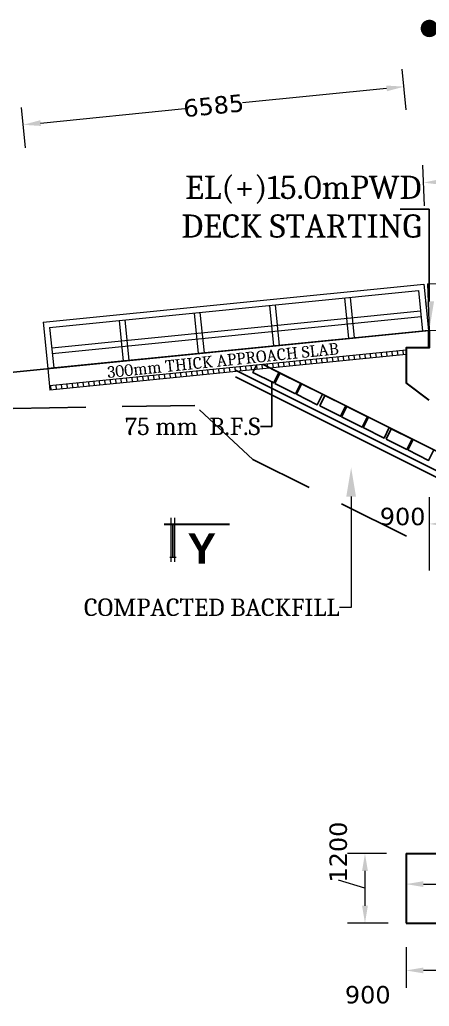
# Model space of a CAD drawing. Header units: millimetres. Extents: x 1475046 to 1606987, y -2702623 to -2509203.
# Drawn here: x 1485831 to 1492880, y -2526182 to -2509203 of the extents above; entities that cross this region are included whole.
import ezdxf
from ezdxf import colors
from ezdxf.entities.mleader import LeaderData, LeaderLine
from ezdxf.math import Vec2, Vec3

# ---------------------------------------------------------------- set-up
doc = ezdxf.new("R2010")
doc.units = ezdxf.units.MM
doc.header["$LTSCALE"] = 25
doc.header["$MEASUREMENT"] = 0
doc.header["$PDMODE"] = 3
for name, pattern in [('CENTER2', [1.125, 0.75, -0.125, 0.125, -0.125]), ('DASHED', [0.75, 0.5, -0.25]), ('DASHED2', [0.375, 0.25, -0.125])]:
    doc.linetypes.add(name, pattern=pattern)
doc.layers.get('0').update_dxf_attribs({"lineweight": 13})
doc.layers.get('Defpoints').update_dxf_attribs({"color": 230, "lineweight": 9})
for name, color, linetype, lineweight in [('COLUMN', 1, 'Continuous', 25), ('DIMEN', 8, 'Continuous', 9), ('grid', 114, 'CENTER2', 20), ('HAJ', 191, 'Continuous', 15), ('HOUSEP1', 7, 'Continuous', 15), ('line', 191, 'Continuous', 18), ('PILE', 214, 'Continuous', 30), ('RALING', 234, 'Continuous', 18), ('text', 7, 'Continuous', 18), ('Text-5', 6, 'Continuous', 9), ('WALL', 10, 'Continuous', 25)]:
    doc.layers.add(name, color=color, linetype=linetype, lineweight=lineweight)
doc.layers.add('SLOPEEARTH', color=3, linetype='Continuous')
doc.styles.get("Standard").update_dxf_attribs({"font": 'swissl.ttf'})
doc.styles.add('swis lt cn bt', font='verdana.ttf')
doc.dimstyles.new('meter', dxfattribs={"dimtxt": 150, "dimasz": 5, "dimexe": 3, "dimexo": 4, "dimgap": 1, "dimtad": 1, "dimdec": 0, "dimzin": 0, "dimdsep": 46, "dimtxsty": 'swis lt cn bt', "dimblk": 'OBLIQUE', "dimcen": 3, "dimdle": 3, "dimclrd": 8, "dimclre": 8, "dimclrt": 7, "dimadec": 0, "dimazin": 0, "dimtfac": 1, "dimtdec": 0, "dimtofl": 0, "dimtmove": 1, "dimatfit": 2, "dimldrblk": 'OBLIQUE', "dimfxl": 1, "dimtolj": 1, "dimtzin": 0, "dimlwd": 9, "dimlwe": 9, "dimarcsym": 0})

# ---------------------------------------------------------------- blocks, each defined once
blk = doc.blocks.new('*D192')
at = {"layer": 'Defpoints', "color": 0, "ltscale": 100, "transparency": 16777216}
for p in [(1492145, -2523551), (1491773, -2524751), (1492466, -2524751)]:
    blk.add_point(p, dxfattribs=at)
at = {"layer": 'DIMEN', "color": 5, "lineweight": 9, "ltscale": 100, "transparency": 16777216}
for p, q in [((1492141, -2523551), (1491473, -2523551)), ((1492173, -2524751), (1491473, -2524751))]:
    blk.add_line(p, q, dxfattribs=at)
at = {"layer": 'DIMEN', "color": 8, "lineweight": 9, "ltscale": 100, "transparency": 16777216}
for p, q in [((1491773, -2523851), (1491773, -2524451)), ((1491315, -2524014), (1491315, -2524012)), ((1491773, -2524151), (1491315, -2524014))]:
    blk.add_line(p, q, dxfattribs=at)
at = {"layer": 'DIMEN', "color": 8, "ltscale": 100, "transparency": 16777216}
for points in [[(1491723, -2523851), (1491823, -2523851), (1491773, -2523551)], [(1491723, -2524451), (1491823, -2524451), (1491773, -2524751)]]:
    blk.add_solid(points, dxfattribs=at)
at = {"layer": 'DIMEN', "color": 7, "ltscale": 100, "transparency": 16777216, "insert": (1491315, -2523528), "char_height": 300, "attachment_point": 5, "rotation": 90, "style": 'swis lt cn bt'}
blk.add_mtext('\\A1;1200', dxfattribs=at)
blk = doc.blocks.new('_Oblique')
at = {"color": 0, "linetype": 'ByBlock', "lineweight": -2}
blk.add_line((-0.5, -0.5), (0.5, 0.5), dxfattribs=at)
blk = doc.blocks.new('*D193')
at = {"layer": 'Defpoints', "color": 0, "ltscale": 100, "transparency": 16777216}
for p in [(1492480, -2524079), (1495979, -2524253), (1492480, -2524283)]:
    blk.add_point(p, dxfattribs=at)
at = {"layer": 'DIMEN', "color": 5, "lineweight": 9, "ltscale": 100, "transparency": 16777216}
for p, q in [((1492480, -2524279), (1492480, -2523779)), ((1495979, -2524249), (1495979, -2523779))]:
    blk.add_line(p, q, dxfattribs=at)
at = {"layer": 'DIMEN', "color": 8, "lineweight": 9, "ltscale": 100, "transparency": 16777216}
for p, q in [((1492780, -2524079), (1493734, -2524079)), ((1495679, -2524079), (1494725, -2524079))]:
    blk.add_line(p, q, dxfattribs=at)
at = {"layer": 'DIMEN', "color": 8, "ltscale": 100, "transparency": 16777216}
for points in [[(1492780, -2524029), (1492780, -2524129), (1492480, -2524079)], [(1495679, -2524029), (1495679, -2524129), (1495979, -2524079)]]:
    blk.add_solid(points, dxfattribs=at)
at = {"layer": 'DIMEN', "color": 7, "ltscale": 100, "transparency": 16777216, "insert": (1494229, -2524079), "char_height": 300, "attachment_point": 5, "style": 'swis lt cn bt'}
blk.add_mtext('\\A1;3499', dxfattribs=at)
blk = doc.blocks.new('*D194')
at = {"layer": 'Defpoints', "color": 0, "ltscale": 100, "transparency": 16777216}
for p in [(1492480, -2524750), (1493380, -2524750), (1492480, -2525565)]:
    blk.add_point(p, dxfattribs=at)
at = {"layer": 'DIMEN', "color": 5, "lineweight": 9, "ltscale": 100, "transparency": 16777216}
for p, q in [((1492480, -2525165), (1492480, -2525865)), ((1493380, -2525165), (1493380, -2525865))]:
    blk.add_line(p, q, dxfattribs=at)
at = {"layer": 'DIMEN', "color": 8, "lineweight": 9, "ltscale": 100, "transparency": 16777216}
blk.add_line((1493080, -2525565), (1492780, -2525565), dxfattribs=at)
at = {"layer": 'DIMEN', "color": 8, "ltscale": 100, "transparency": 16777216}
for points in [[(1492780, -2525515), (1492780, -2525615), (1492480, -2525565)], [(1493080, -2525515), (1493080, -2525615), (1493380, -2525565)]]:
    blk.add_solid(points, dxfattribs=at)
at = {"layer": 'DIMEN', "color": 7, "ltscale": 100, "transparency": 16777216, "insert": (1491821, -2525985), "char_height": 300, "attachment_point": 5, "style": 'swis lt cn bt'}
blk.add_mtext('\\A1;900', dxfattribs=at)
blk = doc.blocks.new('*D195')
at = {"layer": 'Defpoints', "color": 0, "ltscale": 100, "transparency": 16777216}
for p in [(1492880, -2517417), (1493780, -2517880), (1493780, -2517880)]:
    blk.add_point(p, dxfattribs=at)
at = {"layer": 'DIMEN', "color": 5, "lineweight": 9, "ltscale": 100, "transparency": 16777216}
for p, q in [((1492880, -2517421), (1492880, -2518680)), ((1493780, -2517880), (1493780, -2518680))]:
    blk.add_line(p, q, dxfattribs=at)
at = {"layer": 'DIMEN', "color": 8, "lineweight": 9, "ltscale": 100, "transparency": 16777216}
blk.add_line((1493180, -2517880), (1493480, -2517880), dxfattribs=at)
at = {"layer": 'DIMEN', "color": 8, "ltscale": 100, "transparency": 16777216}
for points in [[(1493180, -2517830), (1493180, -2517930), (1492880, -2517880)], [(1493480, -2517830), (1493480, -2517930), (1493780, -2517880)]]:
    blk.add_solid(points, dxfattribs=at)
at = {"layer": 'DIMEN', "color": 7, "ltscale": 100, "transparency": 16777216, "insert": (1492421, -2517755), "char_height": 300, "attachment_point": 5, "style": 'swis lt cn bt'}
blk.add_mtext('\\A1;900', dxfattribs=at)
blk = doc.blocks.new('*D222')
at = {"layer": 'Defpoints', "color": 0, "ltscale": 100, "transparency": 16777216}
for p in [(1485892, -2511011), (1492785, -2513753), (1486233, -2514410)]:
    blk.add_point(p, dxfattribs=at)
at = {"layer": 'DIMEN', "color": 5, "lineweight": 9, "ltscale": 100, "transparency": 16777216}
for p, q in [((1492484, -2510753), (1492415, -2510056)), ((1485932, -2511409), (1485862, -2510712))]:
    blk.add_line(p, q, dxfattribs=at)
at = {"layer": 'DIMEN', "color": 8, "lineweight": 9, "ltscale": 100, "transparency": 16777216}
for p, q in [((1492146, -2510384), (1489663, -2510633)), ((1486191, -2510981), (1488673, -2510732))]:
    blk.add_line(p, q, dxfattribs=at)
at = {"layer": 'DIMEN', "color": 8, "ltscale": 100, "transparency": 16777216}
for points in [[(1492141, -2510335), (1492151, -2510434), (1492444, -2510355)], [(1486186, -2510931), (1486196, -2511031), (1485892, -2511011)]]:
    blk.add_solid(points, dxfattribs=at)
at = {"layer": 'DIMEN', "color": 7, "ltscale": 100, "transparency": 16777216, "insert": (1489168, -2510683), "char_height": 300, "attachment_point": 5, "rotation": 5.7205, "style": 'swis lt cn bt'}
blk.add_mtext('\\A1;6585', dxfattribs=at)
blk = doc.blocks.new('*D224')
at = {"layer": 'Defpoints', "color": 0, "ltscale": 100, "transparency": 16777216}
for p in [(1518231, -2511006), (1518331, -2513550), (1492880, -2514550)]:
    blk.add_point(p, dxfattribs=at)
at = {"layer": 'DIMEN', "color": 5, "lineweight": 9, "ltscale": 100, "transparency": 16777216}
for p, q in [((1518246, -2511406), (1518219, -2510706)), ((1492796, -2512405), (1492768, -2511706))]:
    blk.add_line(p, q, dxfattribs=at)
at = {"layer": 'DIMEN', "color": 8, "lineweight": 9, "ltscale": 100, "transparency": 16777216}
for p, q in [((1517931, -2511018), (1506132, -2511481)), ((1493080, -2511994), (1504879, -2511531))]:
    blk.add_line(p, q, dxfattribs=at)
at = {"layer": 'DIMEN', "color": 8, "ltscale": 100, "transparency": 16777216}
for points in [[(1517929, -2510968), (1517933, -2511068), (1518231, -2511006)], [(1493078, -2511944), (1493082, -2512044), (1492780, -2512006)]]:
    blk.add_solid(points, dxfattribs=at)
at = {"layer": 'DIMEN', "color": 7, "ltscale": 100, "transparency": 16777216, "insert": (1505505, -2511506), "char_height": 300, "attachment_point": 5, "rotation": 2.2489, "style": 'swis lt cn bt'}
blk.add_mtext('\\A1;25470', dxfattribs=at)
blk = doc.blocks.new('_Dot')
at = {"color": 0, "lineweight": -2}
blk.add_line((-0.5, 0), (-1, 0), dxfattribs=at)
at = {"color": 0, "const_width": 0.5}
blk.add_lwpolyline([(-0.25, 0, 1), (0.25, 0, 1)], format="xyb", close=True, dxfattribs=at)
blk = doc.blocks.new('*D323')
at = {"layer": 'Defpoints', "color": 0, "ltscale": 100, "transparency": 16777216}
for p in [(1518219, -2509353), (1492882, -2510009), (1518219, -2510706)]:
    blk.add_point(p, dxfattribs=at)
at = {"layer": 'SLOPEEARTH', "color": 5, "linetype": 'DASHED2', "lineweight": 9, "ltscale": 100, "transparency": 16777216}
for p, q in [((1492882, -2509378), (1492882, -2509350)), ((1518219, -2509378), (1518219, -2509350))]:
    blk.add_line(p, q, dxfattribs=at)
at = {"layer": 'SLOPEEARTH', "color": 8, "lineweight": 9, "ltscale": 100, "transparency": 16777216}
blk.add_line((1493182, -2509353), (1517919, -2509353), dxfattribs=at)
at = {"layer": 'SLOPEEARTH', "color": 8, "lineweight": 9, "ltscale": 100, "transparency": 16777216, "xscale": 300, "yscale": 300, "zscale": 300, "rotation": 180}
blk.add_blockref('_Dot', (1492882, -2509353), dxfattribs=at)
at = {"layer": 'SLOPEEARTH', "color": 8, "lineweight": 9, "ltscale": 100, "transparency": 16777216, "xscale": 300, "yscale": 300, "zscale": 300}
blk.add_blockref('_Dot', (1518219, -2509353), dxfattribs=at)
at = {"layer": 'SLOPEEARTH', "color": 7, "lineweight": -2, "ltscale": 100, "transparency": 16777216, "insert": (1505550, -2509315), "char_height": 70, "attachment_point": 5, "style": 'swis lt cn bt'}
blk.add_mtext('\\A1;25337', dxfattribs=at)

msp = doc.modelspace()

# ---------------------------------------------------------------- hatches: boundary and pattern name
at = {"layer": 'line'}
h = msp.add_hatch(dxfattribs=at)
h.set_pattern_fill('ANSI31', color=256, scale=750, angle=50.70967, style=0)
h.set_pattern_definition([(95.709675, (2295364.48, -2298311.06), (-93.284886, -9.326978), [])])
h.paths.add_polyline_path([(1486342.3, -2515505.1), (1492511.8, -2514888.2), (1492519.2, -2514962.8), (1486349.8, -2515579.7)])

# ---------------------------------------------------------------- linework, layer by layer
at = {"ltscale": 100}
for p, q in [((1492879.9, -2514549.8), (1518343.1, -2513549.8)), ((1492479.9, -2523551), (1492479.9, -2524750.3))]:
    msp.add_line(p, q, dxfattribs=at)
at = {"layer": 'COLUMN', "lineweight": 30, "ltscale": 100}
for p, q in [((1492879.9, -2515750), (1492479.9, -2515450)), ((1492479.9, -2523551), (1499481.9, -2523549.6)), ((1492479.9, -2523551), (1492479.9, -2524750.3)), ((1492480.1, -2524751), (1499482.1, -2524749.6))]:
    msp.add_line(p, q, dxfattribs=at)
for points in [[(1492879.9, -2514549.8), (1492879.9, -2514850), (1492479.9, -2514850), (1492479.9, -2515150)], [(1492479.9, -2515150), (1492479.9, -2515450)]]:
    msp.add_lwpolyline(points, dxfattribs=at)
at = {"layer": 'grid', "linetype": 'ByBlock', "lineweight": -2, "ltscale": 100}
msp.add_line((1490172.5, -2516203.7), (1489972.5, -2516203.7), dxfattribs=at)
msp.add_line((1490172.5, -2516203.7), (1489972.5, -2516203.7), dxfattribs=at)
at = {"layer": 'grid', "linetype": 'ByBlock', "lineweight": 0, "ltscale": 100}
msp.add_line((1491535, -2519317.3), (1491335, -2519317.3), dxfattribs=at)
at = {"layer": 'grid', "linetype": 'ByBlock', "lineweight": -2, "ltscale": 100}
msp.add_lwpolyline([(1490172.5, -2515425), (1490172.5, -2516203.7)], dxfattribs=at)
msp.add_lwpolyline([(1490172.5, -2515425), (1490172.5, -2516203.7)], dxfattribs=at)
at = {"layer": 'grid', "linetype": 'ByBlock', "lineweight": 0, "ltscale": 100}
msp.add_lwpolyline([(1491535, -2517409.1), (1491535, -2519317.3)], dxfattribs=at)
msp.add_solid([(1491618.3, -2517409.1), (1491535, -2516909.1), (1491451.6, -2517409.1)], dxfattribs=at)
at = {"layer": 'HOUSEP1', "ltscale": 100}
for p, q in [((1488434.5, -2517774.3), (1488434.5, -2518531.4)), ((1488494.1, -2517774.3), (1488494.1, -2518531.4)), ((1488458, -2517886.8), (1488458, -2518452)), ((1488468.8, -2517886.8), (1488468.8, -2518452)), ((1488412.2, -2518452), (1488523.7, -2518452))]:
    msp.add_line(p, q, dxfattribs=at)
at = {"layer": 'HOUSEP1', "lineweight": 30, "ltscale": 100}
msp.add_line((1488316, -2517886.8), (1489441.9, -2517886.8), dxfattribs=at)
at = {"layer": 'line'}
for p, q in [((1492865, -2514551.3), (1486312.5, -2515206.6)), ((1492479.9, -2514891.4), (1486342.3, -2515505.1)), ((1492479.9, -2514966.7), (1486349.8, -2515579.7)), ((1486312.5, -2515206.6), (1486349.8, -2515579.7))]:
    msp.add_line(p, q, dxfattribs=at)
at = {"layer": 'PILE', "color": 0, "lineweight": -2}
msp.add_lwpolyline([(1492864.9, -2514550), (1492864.9, -2514850)], dxfattribs=at)
at = {"layer": 'RALING', "ltscale": 100}
for p, q in [((1492848.5, -2513750.5), (1518311.7, -2512750.2)), ((1486232.6, -2514410.6), (1492785, -2513754.1)), ((1486346, -2514499.6), (1492695.5, -2513863.6)), ((1492695.5, -2513863.4), (1492765.2, -2514559.9)), ((1492785, -2513753.4), (1492864.7, -2514550)), ((1492848.5, -2513750.5), (1492879.9, -2514549.8)), ((1491420.6, -2513991.2), (1491490.4, -2514687.8)), ((1491520.1, -2513981.3), (1491589.9, -2514677.8)), ((1486380.9, -2514847.9), (1492730.4, -2514211.8)), ((1490127.1, -2514120.8), (1490196.9, -2514817.4)), ((1490226.6, -2514110.9), (1490296.4, -2514807.4)), ((1486390.9, -2514947.3), (1492740.3, -2514311.3)), ((1487540.1, -2514380), (1487609.8, -2515076.5)), ((1487639.6, -2514370), (1487709.3, -2515066.5)), ((1488833.6, -2514250.4), (1488903.4, -2514946.9)), ((1488933.1, -2514240.4), (1489002.9, -2514937)), ((1486232.6, -2514410.6), (1486312.3, -2515206.6)), ((1486346, -2514499.6), (1486415.8, -2515196.1))]:
    msp.add_line(p, q, dxfattribs=at)
at = {"layer": 'SLOPEEARTH', "linetype": 'DASHED', "lineweight": -2, "ltscale": 100}
msp.add_lwpolyline([(1551843.1, -2514719.8), (1547843.1, -2514719.8), (1543843.1, -2517529.8), (1541843.1, -2520319.8), (1539843.1, -2520349.8), (1537843.1, -2522199.8), (1530843.1, -2522539.8), (1529843.1, -2522689.8), (1526843.1, -2523089.8), (1522843.1, -2523239.8), (1520843.1, -2523289.8), (1517843.1, -2523069.8), (1515843.1, -2522689.8), (1509843.1, -2522269.8), (1504843.1, -2520869.8), (1495843.1, -2519769.8), (1489843.1, -2516769.8), (1488843.1, -2515839.8), (1481843.1, -2515959.8)], dxfattribs=at)
at = {"layer": 'WALL', "color": 6, "lineweight": 25}
msp.add_line((1479377.9, -2515900), (1492879.9, -2514549.8), dxfattribs=at)
for points in [[(1490018.4, -2515137.5), (1497843.1, -2519049.8), (1500843.1, -2519049.8), (1510843.1, -2524049.8), (1525843.1, -2524049.8), (1535843.1, -2519049.8), (1538843.1, -2519049.8), (1546975, -2514983.9)], [(1500772.2, -2519349.8), (1497772.2, -2519349.8), (1489543.1, -2515235.2)], [(1489908.3, -2515148.5), (1489845.3, -2515274.6), (1490203.1, -2515453.4), (1490292.5, -2515274.6), (1490018.4, -2515137.5)], [(1489543.1, -2515347.1), (1497748.6, -2519449.8), (1500748.6, -2519449.8)]]:
    msp.add_lwpolyline(points, dxfattribs=at)
for points in [[(1490219.6, -2515461.7), (1490577.4, -2515640.6), (1490666.8, -2515461.7), (1490309.1, -2515282.8)], [(1490593.9, -2515648.9), (1490951.7, -2515827.8), (1491041.2, -2515648.9), (1490683.4, -2515470)], [(1490994.6, -2515849.2), (1491352.3, -2516028.1), (1491441.8, -2515849.2), (1491084, -2515670.3)], [(1491368.9, -2516036.4), (1491726.7, -2516215.2), (1491816.1, -2516036.4), (1491458.3, -2515857.5)], [(1491743.2, -2516223.5), (1492101, -2516402.4), (1492190.4, -2516223.5), (1491832.7, -2516044.6)], [(1492137, -2516420.4), (1492494.8, -2516599.3), (1492584.2, -2516420.4), (1492226.4, -2516241.5)], [(1492511.3, -2516607.6), (1492869.1, -2516786.5), (1492958.5, -2516607.6), (1492600.8, -2516428.7)]]:
    msp.add_lwpolyline(points, close=True, dxfattribs=at)

# ---------------------------------------------------------------- texts
at = {"layer": 'DIMEN', "ltscale": 100, "insert": (1492744.1, -2512957.7), "char_height": 400, "width": 4532.209, "attachment_point": 9}
msp.add_mtext('\\pxt0.11905;{\\fCambria|b0|i0|c0|p18;EL(+)15.0mPWD DECK STARTING}', dxfattribs=at)
at = {"layer": 'HAJ', "ltscale": 15, "insert": (1487347.8, -2515371.8), "char_height": 200, "width": 12349.105, "attachment_point": 7, "rotation": 5.88717}
msp.add_mtext('\\pxt0.16001;{\\fCambria|b0|i0|c0|p18;300mm THICK APPROACH SLAB}', dxfattribs=at)
at = {"layer": 'text', "char_height": 300, "attachment_point": 3}
for s, insert in [('{\\fCambria|b0|i0|c0|p18;75 mm  B.F.S}', (1489972.4, -2516051.1)), ('{\\fCambria|b0|i0|c0|p18;75 mm  B.F.S}', (1489972.4, -2516051.1)), ('{\\fCambria|b0|i0|c0|p18;COMPACTED BACKFILL}', (1491334.9, -2519164.7))]:
    msp.add_mtext(s, dxfattribs=dict(at, insert=insert))
at = {"layer": 'Text-5', "insert": (1488964.9, -2518305), "char_height": 520.8, "width": 20691.106, "attachment_point": 5}
msp.add_mtext('\\pi-4200,l4200;{\\fSwis721 Lt BT|b1|i0|c0|p34;Y}', dxfattribs=at)

# ---------------------------------------------------------------- dimensions: what is measured, and where the dimension line sits
at = {"layer": 'DIMEN', "ltscale": 100}
for p1, p2, distance, picture, middle in [((1492785, -2513753.4), (1486232.5, -2514409.8), -3415.9, '*D222', (1489168.3, -2510682.8)), ((1492879.9, -2514549.8), (1518330.6, -2513550.4), 2546.1, '*D224', (1505505.3, -2511506))]:
    dim = msp.add_aligned_dim(p1=p1, p2=p2, distance=distance, dimstyle='meter', override={"dimtxt": 300, "dimasz": 300, "dimexe": 300, "dimtad": 0, "dimpost": '', "dimsah": 1, "dimdle": 20, "dimclre": 5, "dimfxl": 400, "dimfxlon": 1}, dxfattribs=at)
    dim.commit()
    dim.dimension.update_dxf_attribs({"geometry": picture, "text_midpoint": middle})
for base, p1, p2, override, picture, middle in [((1493779.9, -2517879.6), (1492879.9, -2517417.3), (1493779.9, -2517879.6), {"dimtxt": 300, "dimasz": 300, "dimexe": 800, "dimtad": 0, "dimpost": '', "dimsah": 1, "dimdle": 300, "dimclre": 5, "dimfxl": 800, "dimfxlon": 1}, '*D195', (1492421.2, -2517755.3)), ((1492479.9, -2525564.9), (1493379.9, -2524750.3), (1492479.9, -2524750.3), {"dimtxt": 300, "dimasz": 300, "dimexe": 300, "dimtad": 0, "dimpost": '', "dimsah": 1, "dimdle": 20, "dimclre": 5, "dimfxl": 400, "dimfxlon": 1}, '*D194', (1491820.6, -2525984.8))]:
    dim = msp.add_linear_dim(base=base, p1=p1, p2=p2, dimstyle='meter', override=override, dxfattribs=at)
    dim.commit()
    dim.dimension.update_dxf_attribs({"geometry": picture, "text_midpoint": middle, "dimtype": 160})
dim = msp.add_linear_dim(base=(1491772.6, -2524751), p1=(1492145.5, -2523551), p2=(1492466.1, -2524751), angle=90, dimstyle='meter', override={"dimtxt": 300, "dimasz": 300, "dimexe": 300, "dimtad": 0, "dimpost": '', "dimsah": 1, "dimdle": 20, "dimclre": 5, "dimfxl": 400, "dimfxlon": 1}, dxfattribs=at)
dim.commit()
dim.dimension.update_dxf_attribs({"geometry": '*D192', "text_midpoint": (1491314.9, -2524010.7)})
dim = msp.add_linear_dim(base=(1492479.9, -2524078.7), p1=(1495978.9, -2524252.8), p2=(1492479.9, -2524282.9), dimstyle='meter', override={"dimtxt": 300, "dimasz": 300, "dimexe": 300, "dimtad": 0, "dimpost": '', "dimsah": 1, "dimdle": 20, "dimclre": 5, "dimfxl": 400, "dimfxlon": 1}, dxfattribs=at)
dim.commit()
dim.dimension.update_dxf_attribs({"geometry": '*D193', "text_midpoint": (1494229.4, -2524078.7)})
at = {"layer": 'SLOPEEARTH', "lineweight": -2, "ltscale": 100}
dim = msp.add_linear_dim(base=(1518218.9, -2509352.8), p1=(1492881.9, -2510009.2), p2=(1518218.9, -2510706.5), dimstyle='meter', override={"dimtxt": 70, "dimasz": 300, "dimpost": '', "dimblk": 'Dot', "dimclre": 5, "dimfxl": 25, "dimfxlon": 1}, dxfattribs=at)
dim.commit()
dim.dimension.update_dxf_attribs({"geometry": '*D323', "text_midpoint": (1505550.4, -2509315.3)})

# ---------------------------------------------------------------- leaders
at = {"layer": 'grid', "linetype": 'ByBlock', "lineweight": 0, "ltscale": 100}
ml = msp.add_multileader_mtext('Standard', dxfattribs=at)
ml.set_content('', color=256)
ml.set_leader_properties()
ml.build(insert=Vec2(0, 0))
ml.multileader.update_dxf_attribs({"text_right_attachment_type": 6, "dogleg_length": 500, "arrow_head_size": 500})
ctx = ml.context
ctx.base_point, ctx.char_height, ctx.arrow_head_size, ctx.landing_gap_size, ctx.plane_origin = Vec3(1492379.7, -2512464.8), 0.18, 500, 0.09, Vec3(1492879.9, -2514549.8)
ctx.right_attachment, ctx.text_align_type = 6, 2
notes = []
notes.append((ctx, [(0, (1, 1, 0), (1492879.9, -2512464.9), (-1, 0), 500, [(0, [(1492879.9, -2514549.8)], 0, [])])]))
ctx.mtext.insert, ctx.mtext.alignment, ctx.mtext.flow_direction = Vec3(1492379.8, -2512464.7), 3, 5
for ctx, leaders in notes:
    for number, flags, end, landing, length, lines in leaders:
        leader = LeaderData()
        leader.index, (leader.has_last_leader_line, leader.has_dogleg_vector, leader.attachment_direction) = number, flags
        leader.last_leader_point, leader.dogleg_vector, leader.dogleg_length = Vec3(end), Vec3(landing), length
        for number, points, colour, breaks in lines:
            line = LeaderLine()
            line.index, line.vertices, line.color, line.breaks = number, Vec3.list(points), colors.encode_raw_color(colour), breaks
            leader.lines.append(line)
        ctx.leaders.append(leader)

doc.saveas('drawing.dxf')
